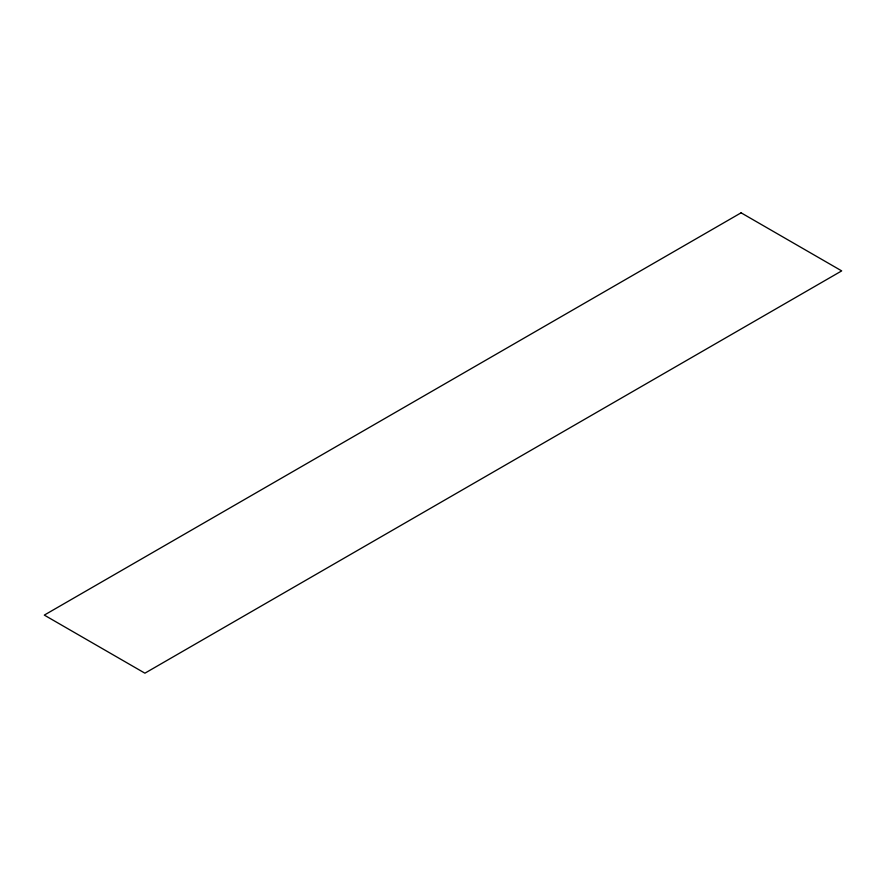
<?xml version="1.0" encoding="UTF-8"?>
<svg xmlns="http://www.w3.org/2000/svg" width="886" height="886" viewBox="0 0 886 886"><rect width="100%" height="100%" fill="white"/><g stroke="black" fill="none" stroke-linecap="round" stroke-linejoin="round"><path stroke-width="1.33" d="M741.095 212.817L44.3 615.105L144.905 673.183L841.7 270.894L741.095 212.817"/></g></svg>
